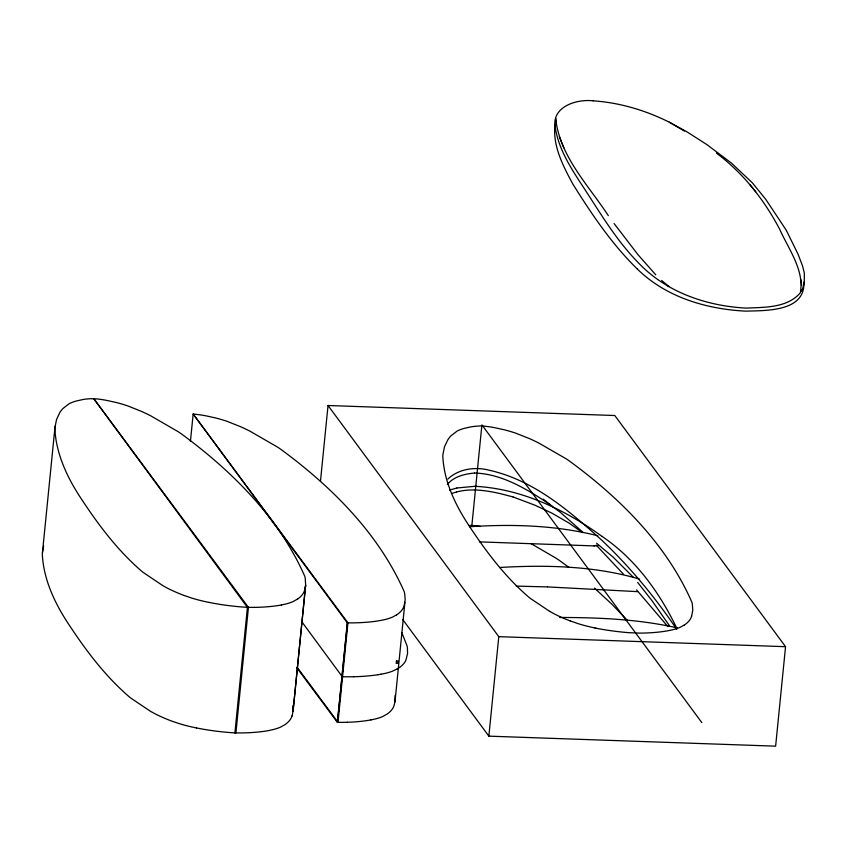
<?xml version="1.0" encoding="UTF-8"?>
<svg xmlns="http://www.w3.org/2000/svg" width="847" height="847" viewBox="0 0 847 847"><rect width="100%" height="100%" fill="white"/><g stroke="black" fill="none" stroke-linecap="round" stroke-linejoin="round"><path stroke-width="1.27" d="M593.08 100.835C575.992 98.781 550.465 107.198 555.452 128.723C559.232 150.501 571.683 169.347 583.583 187.515C600.512 213.412 616.309 240.283 638.13 262.506C665.911 292.099 706.292 306 746.112 308.107C764.608 307.27 787.128 308.054 800.277 292.861C804.714 270.447 788.515 249.071 779.716 229.336C764.238 199.871 743.243 173.106 716.446 153.138M292.067 715.99L293.115 710.654L292.956 705.392M293.073 711.099L305.64 585.108L305.216 578.152A234.005 62.53 5.7 0 0 304.751 576.256C279.161 517.993 231.972 470.996 181.237 433.77A320.653 85.695 5.7 0 0 178.209 431.716L150.597 415.739A281.162 75.139 5.7 0 0 141.629 411.451L127.675 405.872A72.747 19.439 5.7 0 0 115.827 402.399L105.991 400.25A40.285 10.767 5.7 0 0 97.045 398.916L90.682 398.693A40.285 10.767 5.7 0 0 83.271 399.456L76.188 401.023A72.747 19.439 5.7 0 0 68.978 403.818L62.742 408.688A281.162 75.139 5.7 0 0 59.809 412.574L56.558 419.466L54.949 427.407A320.653 85.695 5.7 0 0 54.886 429.355C56.347 455.697 68.607 480.26 83.218 501.731C99.808 526.718 118.199 550.762 140.92 570.539A234.005 62.53 5.7 0 0 143.302 572.498L162.603 585.489A141.47 37.808 5.7 0 0 184.265 595.547M55.066 426.274L42.424 552.953A320.653 85.695 5.7 0 0 42.35 554.901C43.822 581.254 56.071 605.806 70.693 627.278C87.283 652.275 105.674 676.308 128.384 696.086A234.005 62.53 5.7 0 0 130.766 698.044L150.067 711.035A141.47 37.808 5.7 0 0 171.74 721.093L178.738 723.465A65.717 17.565 5.7 0 0 194.81 727.615L196.504 727.965M190.416 441.531L193.158 414.035L196.525 414.395A40.285 10.767 5.7 0 1 205.482 415.729L215.307 417.889A72.747 19.439 5.7 0 1 227.155 421.351L241.109 426.93A281.162 75.139 5.7 0 1 250.077 431.229L277.7 447.195A320.653 85.695 5.7 0 1 280.717 449.249C331.463 486.485 378.651 533.483 404.241 591.746A234.005 62.53 5.7 0 1 404.697 593.631L405.194 599.634L404.083 605.933A141.47 37.808 5.7 0 1 396.523 614.975M268.986 730.538A81.037 21.651 5.7 0 1 241.819 732.941L234.884 732.899L235.911 732.93L248.436 607.394L93.678 398.556L247.43 607.363L234.894 732.909L228.679 732.454A103.503 27.655 5.7 0 1 224.826 732.115A77.67 20.752 5.7 0 1 196.525 727.944M293.115 710.654L305.64 585.108M320.452 481.424L328.033 405.501L614.795 415.528L785.55 646.684L775.63 746.165L488.857 736.149L402.696 619.506M347.408 722.247A96.95 25.908 5.7 0 1 342.029 722.364L337.424 722.343L347.418 622.852L351.96 622.884A96.95 25.908 5.7 0 0 357.339 622.767A77.67 20.752 5.7 0 0 380.822 620.406L382.124 620.184A65.717 17.565 5.7 0 0 392.743 616.965L396.417 614.954M386.592 714.455A141.47 37.808 5.7 0 0 394.067 705.403L394.998 701.761L404.93 602.27M481.805 425.893L478.809 426.03A40.444 10.81 5.7 0 0 471.398 426.782L464.304 428.328A72.355 19.333 5.7 0 0 457.073 431.112L450.805 435.94A277.774 74.229 5.7 0 0 447.851 439.784L444.559 446.623L442.907 454.511A316.026 84.456 5.7 0 0 442.822 456.438C444.05 481.445 455.294 504.907 468.889 525.5L471.874 525.384L481.805 425.893L485.172 426.253A40.444 10.81 5.7 0 1 494.119 427.576L503.944 429.715A72.355 19.333 5.7 0 1 515.77 433.166L529.693 438.693A277.774 74.229 5.7 0 1 538.639 442.96L566.167 458.809A316.026 84.456 5.7 0 1 569.173 460.853C619.612 497.718 666.578 544.335 691.883 602.238A230.469 61.587 5.7 0 1 692.327 604.112L692.782 610.062L691.628 616.309M488.857 736.149L498.788 636.658L328.033 405.501M42.466 552.382L43.663 546.167M305.598 585.552L304.592 590.444M394.998 701.761L395.104 695.376M801.453 290.288L801.198 291.283L802.575 289.007L804.29 282.549L804.343 273.2L802.585 266.053L797.969 254.005L786.228 230.151L765.741 199.32L752.411 182.888L731.332 163.005L706.97 144.657L686.949 131.825L669.352 122.222L684.429 131.073M555.103 124.265C552.255 145.356 563.054 165.874 572.752 183.915C591.672 214.143 611.778 244.105 637.41 269.113M447.354 484.463C453.854 476.48 464.675 473.949 474.511 473.05M447.894 479.031C458.598 468.783 475.421 466.517 489.439 470.276C533.578 480.175 569.152 510.741 601.868 540.291L609.406 547.564C634.445 572.456 656.976 600.004 676.711 629.257M297.541 599.062L293.263 601.486A65.717 17.565 5.7 0 1 282.633 604.694L281.373 604.938M386.486 714.434L382.823 716.456A65.717 17.565 5.7 0 1 372.193 719.664L370.933 719.908M683.921 625.255L680.236 627.256A65.494 17.501 5.7 0 1 669.585 630.433L668.325 630.676A77.998 20.847 5.7 0 1 644.821 633.027A97.627 26.088 5.7 0 1 639.4 633.101L628.972 632.688A81.979 21.906 5.7 0 1 595.896 628.199M396.947 669.035L392.807 671.046A69.539 18.581 5.7 0 1 380.959 674.223M452.351 493.272L456.522 492.022M449.513 490.106L456.893 487.999M456.777 491.948C471.027 488.137 485.839 490.424 499.974 493.536M456.946 487.988L474.564 486.337M268.848 730.485L270.098 730.241A65.717 17.565 5.7 0 0 280.728 727.033L285.016 724.609A142.285 38.02 5.7 0 0 291.993 715.99M380.97 674.223L378.175 674.688M582.662 532.075L559.888 511.948L543.986 500.545C523.245 487.067 499.899 473.706 474.574 473.039M469.545 526.749C512.393 523.901 556.14 525.256 597.908 535.78M499.592 567.49C546.241 564.769 594.626 565.849 639.591 579.115M594.033 545.902L598.035 545.712M474.881 486.326L476.078 486.337M637.6 591.651L547.84 586.929M254.312 607.373L247.43 607.363M559.719 617.474C599.041 617.505 638.882 619.231 677.314 627.892M516.247 586.103L547.458 586.918M347.418 622.852L347.926 622.873M337.424 722.343L337.995 722.364L347.926 622.873L193.158 414.035L347.323 622.852L337.402 722.332L296.979 667.987M498.788 636.658L785.55 646.684M479.413 541.879L594.223 545.913M248.436 607.394L241.215 606.907A103.503 27.655 5.7 0 1 237.351 606.568A77.67 20.752 5.7 0 1 209.05 602.397M475.802 486.305L476.797 486.4M593.196 100.846C619.485 102.561 645.668 110.354 669.352 122.222M471.874 525.384L475.241 525.733A40.444 10.81 5.7 0 1 480.397 526.432M477.179 486.432C522.895 489.375 565.478 510 602.132 536.447M594.287 627.807L595.981 628.146M209.029 602.418L207.335 602.069A65.717 17.565 5.7 0 1 191.274 597.918L184.35 595.536M500.27 493.61L512.933 496.914M570.073 620.851L578.247 623.688A65.494 17.501 5.7 0 0 594.287 627.807M513.07 496.967L534.838 505.161L551.757 513.049L569.068 523.097L582.577 532.668M531.005 543.605L556.235 558.3A316.026 84.456 5.7 0 1 559.242 560.333L568.94 567.395M549.639 611.343L530.413 598.448A230.469 61.587 5.7 0 1 528.041 596.51C504.6 576.214 485.913 551.249 468.889 525.5M552.096 506.178L543.192 499.116M667.701 285.608L669.098 286.635L661.687 280.505M602.143 536.458C635.483 559.052 659.707 592.582 676.922 628.527M596.595 543.245L613.154 557.157L633.281 577.22M594.488 588.136L611.608 603.932L627.267 620.248M637.463 269.166C666.049 297.181 706.165 309.081 745.318 311.124A16.76 3.917 5.3 0 0 745.699 311.135C766.683 310.521 805.381 311.685 803.909 282.04M596.172 545.066L623.561 574.33M655.779 274.83L638.035 254.746L614.096 223.555M667.828 626.515L636.563 589.872M637.643 582.397L651.925 600.576L669.543 625.838M750.103 184.837L755.704 191.729M297.138 667.235L337.212 721.295M481.911 424.898L701.835 722.607M301.617 621.486L342.315 676.774L349.843 676.806A121.555 32.482 5.7 0 0 353.718 676.732M608.337 215.678C588.326 185.08 559.634 156.24 555.632 118.273L555.886 122.19M401.774 632.54L407.036 645.827A217.171 58.041 5.7 0 1 407.418 647.722L407.545 653.725L405.925 660.035A136.367 36.442 5.7 0 1 397.042 669.056M563.816 147.802L559.338 136.611M800.955 279.902L801.622 285.397M691.554 616.298A139.808 37.363 5.7 0 1 684.016 625.277M569.999 620.862A140.591 37.575 5.7 0 1 549.703 611.343M378.164 674.688A88.893 23.758 5.7 0 1 353.75 676.764M370.891 719.897A77.67 20.752 5.7 0 1 347.45 722.279M281.522 604.991A81.037 21.651 5.7 0 1 254.354 607.394M304.528 590.444A142.285 38.02 5.7 0 1 297.636 599.073M396.449 660.914L396.216 663.307L397.73 663.36L397.974 660.967L396.449 660.914"/></g></svg>
